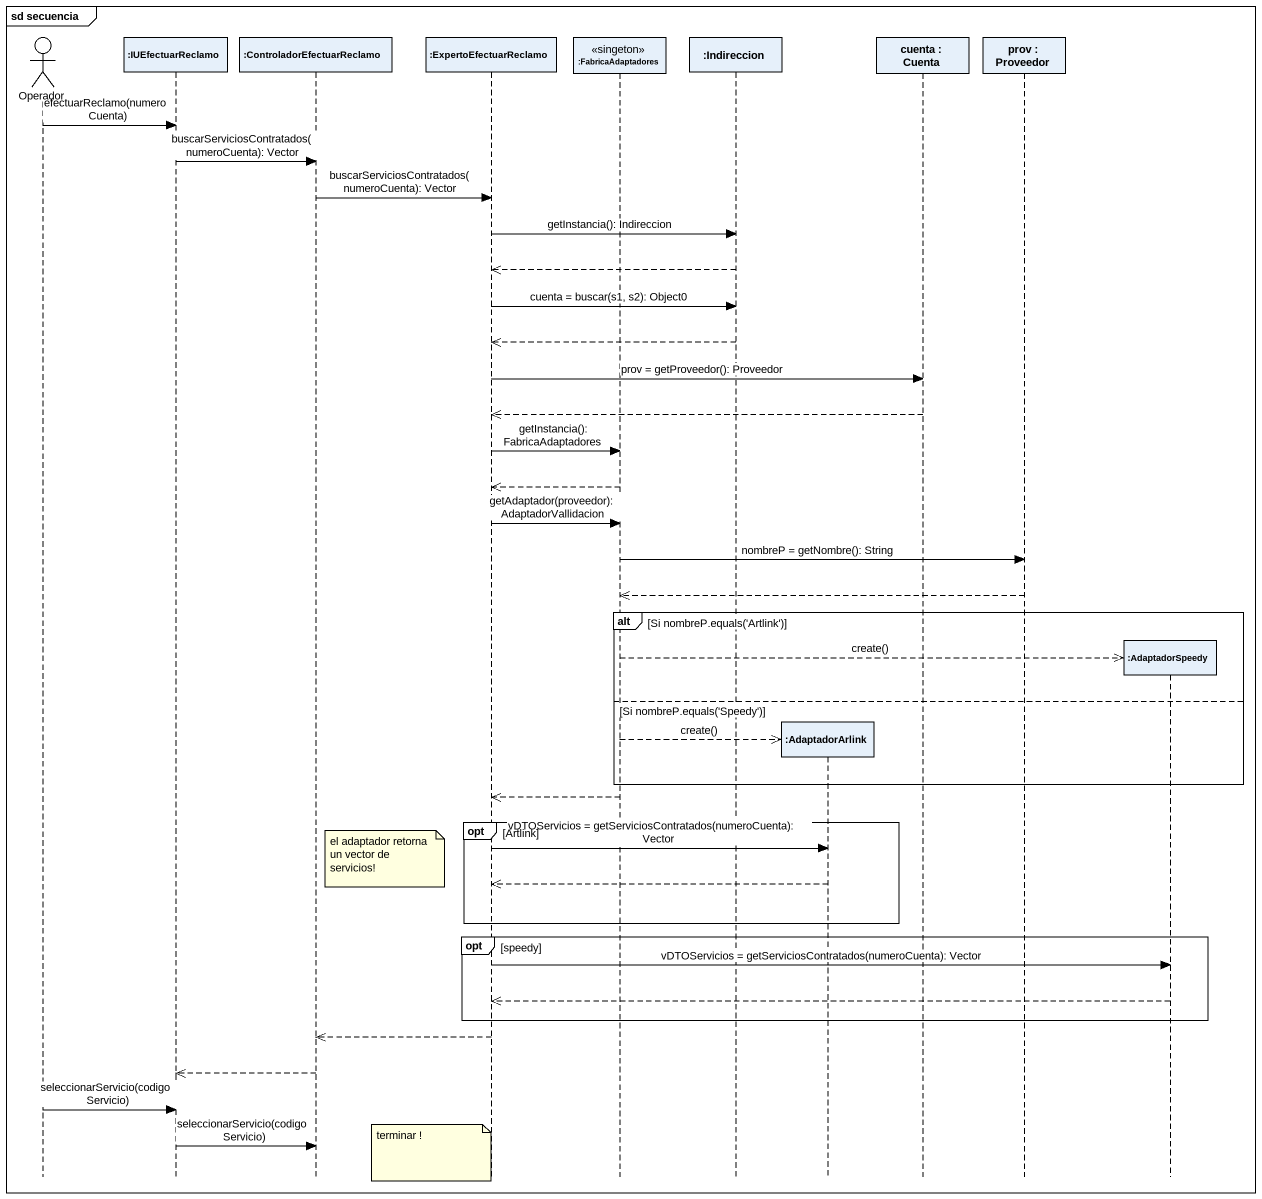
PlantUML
@startuml
mainframe sd secuencia
hide footbox
actor Operador
participant ":IUEfectuarReclamo" as IUEfectuarReclamo
participant ":ControladorEfectuarReclamo" as ControladorEfectuarReclamo
participant ":ExpertoEfectuarReclamo" as ExpertoEfectuarReclamo
participant ":FabricaAdaptadores" as FabricaAdaptadores <<singeton>>
participant ":Indireccion" as Indireccion
participant ":AdaptadorArlink" as AdaptadorArlink
participant "cuenta : Cuenta" as cuenta
participant "prov : Proveedor" as prov
participant ":AdaptadorSpeedy" as AdaptadorSpeedy

Operador -> IUEfectuarReclamo : efectuarReclamo(numeroCuenta)
IUEfectuarReclamo -> ControladorEfectuarReclamo : buscarServiciosContratados(numeroCuenta): Vector
ControladorEfectuarReclamo -> ExpertoEfectuarReclamo : buscarServiciosContratados(numeroCuenta): Vector
ExpertoEfectuarReclamo -> Indireccion : getInstancia(): Indireccion
Indireccion -->> ExpertoEfectuarReclamo
ExpertoEfectuarReclamo -> Indireccion : cuenta = buscar(s1, s2): Object0
Indireccion -->> ExpertoEfectuarReclamo
ExpertoEfectuarReclamo -> cuenta : prov = getProveedor(): Proveedor
cuenta -->> ExpertoEfectuarReclamo
ExpertoEfectuarReclamo -> FabricaAdaptadores : getInstancia(): FabricaAdaptadores
FabricaAdaptadores -->> ExpertoEfectuarReclamo
ExpertoEfectuarReclamo -> FabricaAdaptadores : getAdaptador(proveedor): AdaptadorVallidacion
FabricaAdaptadores -> prov : nombreP = getNombre(): String
prov -->> FabricaAdaptadores
alt Si nombreP.equals('Artlink')
  FabricaAdaptadores -->> AdaptadorSpeedy ** : create()
else Si nombreP.equals('Speedy')
  FabricaAdaptadores -->> AdaptadorArlink ** : create()
end
FabricaAdaptadores -->> ExpertoEfectuarReclamo
opt Artlink
  ExpertoEfectuarReclamo -> AdaptadorArlink : vDTOServicios = getServiciosContratados(numeroCuenta): Vector
  note right of ControladorEfectuarReclamo : el adaptador retorna un vector de servicios!
  AdaptadorArlink -->> ExpertoEfectuarReclamo
end
opt speedy
  ExpertoEfectuarReclamo -> AdaptadorSpeedy : vDTOServicios = getServiciosContratados(numeroCuenta): Vector
  AdaptadorSpeedy -->> ExpertoEfectuarReclamo
end
ExpertoEfectuarReclamo -->> ControladorEfectuarReclamo
ControladorEfectuarReclamo -->> IUEfectuarReclamo
Operador -> IUEfectuarReclamo : seleccionarServicio(codigoServicio)
IUEfectuarReclamo -> ControladorEfectuarReclamo : seleccionarServicio(codigoServicio)
note left of ExpertoEfectuarReclamo : terminar !
@enduml
